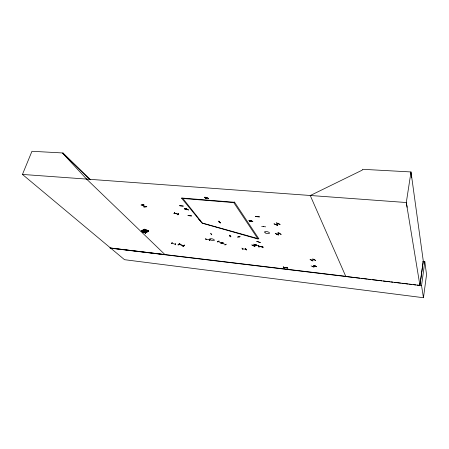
<?xml version="1.0" encoding="UTF-8"?>
<svg xmlns="http://www.w3.org/2000/svg" width="449" height="449" viewBox="0 0 449 449"><rect width="100%" height="100%" fill="white"/><g stroke="black" fill="none" stroke-linecap="round" stroke-linejoin="round"><path stroke-width="0.67" d="M146.784 206.731L143.809 206.871L146.632 206.641M179.095 244.346L183.551 245.726L179.185 244.234M261.672 226.363L265.651 226.829M191.549 215.896L187.895 215.565L191.555 215.913M90.563 179.768L62.995 152.974L31.958 151.279L22.45 174.431L124.525 259.696L423.452 297.721L426.55 274.67L424.821 261.632L422.762 261.413M423.452 297.721L421.544 285.631L424.821 261.632M420.006 284.694L423.272 260.925L411.003 171.945L362.41 169.29L362.259 170.12L310.265 195.545M420.011 284.745L423.188 261.672M411.003 171.945L406.3 202.527L419.91 285.373M260.313 242.555L256.699 241.315L260.302 242.595M189.764 215.722L189.613 215.705M279.536 233.171L279.362 233.671L279.25 233.25M279.272 233.216L279.345 233.66M279.272 233.665L279.446 233.166M277.92 223.338L277.998 223.81L278.156 223.265M281.108 234.327L277.97 232.717M278.026 223.804L277.937 223.349M277.97 223.81L278.071 223.271M252.389 221.295L252.888 221.688L252.445 221.082M234.283 202.263L181.463 198.003L201.87 222.934L258.91 238.879L234.372 201.932M234.636 202.331L234.552 202.656L181.783 198.391M205.664 197.33L204.362 197.229L205.911 198.172L205.182 198.262L206.102 198.357L204.722 197.375L205.816 197.24M184.618 245.266L184.253 245.137L182.709 246.54L183.074 246.669L184.618 245.227L183.574 246.147M178.012 244.89L179.561 243.437L179.886 243.605L178.382 245.019L178.034 244.857M182.62 198.132L202.488 223.265L258.046 239.048L233.755 202.594M253.505 244.172L257.03 245.446M165.097 254.723L86.578 179.084L62.826 153.406L62.995 152.974M274.143 223.821L277.707 225.443L274.042 223.894M253.416 245.642L255.565 245.025M178.169 214.224L174.352 213.011M178.702 213.662L177.871 214.919L178.528 213.578M259.46 216.906L255.352 216.485M251.911 244.946L254.88 246.422M254.97 246.389L251.9 244.958M255.683 245.087L253.567 245.715M310.113 259.471L312.959 260.875M312.83 260.942L310.13 259.5M311.106 265.898L313.98 267.222M275.366 233.435L278.52 235.063L275.259 233.469M171.518 243.633L172.085 242.617M172.225 242.651L171.54 243.616M263.703 226.577L263.552 226.565M175.329 244.278L171.984 243.223M175.682 243.751L175.262 244.812M276.921 234.204L279.536 233.603M279.559 233.609L277.011 234.288M283.24 266.796L284.284 268.171L283.414 266.841M242.965 249.543L241.904 248.106M211.788 234.81L210.345 233.227M199.092 219.258L200.501 221.048L198.924 219.269M258.764 245.614L259.118 247.079L258.792 245.654M258.91 247.029L258.607 245.592M237.667 237.061L240.03 236.449M205.636 238.374L206.024 239.732M221.509 243.594L223.153 242.825M221.351 243.554L223.175 242.864L221.368 243.543M218.927 241.091L217.294 241.871L218.921 241.102M219.084 241.13L217.462 241.899M141.138 205.053L143.966 204.75M141.126 205.002L143.82 204.71M179.864 243.498L178.803 244.469M174.027 213.64L174.582 212.326M311.859 260.19L311.494 260.179L314.115 259.73M312.555 266.549L315.058 266.077M315.147 266.139L312.7 266.605M183.327 246.058L184.326 245.064M255.369 244.784L255.257 244.733M144.404 229.147C138.387 233.98 141.996 229.736 144.746 229.22C142.4 232.06 138.741 232.756 144.511 229.271M141.132 231.403L144.836 229.4M141.457 231.538L144.741 229.287M145.605 229.725L142.586 231.909M142.788 232.077C149.399 226.161 144.331 233.121 142.451 231.925M146.172 229.933L142.709 232.026M146.077 229.821L142.922 232.032M143.652 232.391L144.23 232.616L147.289 230.219L143.652 232.391L146.801 230.174L147.16 230.326M143.658 232.397L146.952 230.152M147.272 230.281L143.865 232.481L147.048 230.275M276.225 224.612C274.227 224.736 282.399 222.328 276.056 224.674M143.91 232.487L147.126 230.309M148.49 230.859L144.971 232.924L148.164 230.73M148.389 230.808C138.517 237.936 155.534 226.15 145.285 233.037L144.965 232.913M148.602 230.814L145.448 233.031M222.412 242.522L220.717 243.296L222.395 242.488M224.932 245.036L226.448 244.172M280.041 224.405L276.337 222.872L280.041 224.388M257.35 216.8L257.507 216.777M254.201 244.29L257.271 245.738L254.112 244.29M237.65 237.072L240.019 236.466M239.233 237.016L238.919 236.864L239.306 236.982M281.074 234.367L278.066 232.694M256.514 244.503L254.364 245.188M315.552 260.364L312.684 258.966L315.524 260.398M313.756 265.381L316.624 266.762L313.857 265.381M219.151 222.053L219.449 222.081L219.061 222.025M230.084 236.056L229.714 236.006M242.808 248.914L242.454 248.808L245.945 249.268M314.019 259.651L314.053 259.662M142.507 204.957L145.24 206.731M143.809 206.871L146.778 206.708M178.113 214.274L174.397 213.09M221.492 242.926L218.321 241.613M258.961 246.338L262.614 246.995M262.671 247.079L258.972 246.4M199.844 220.15L200.232 220.251L199.827 220.212M206.22 239.21L205.855 239.126L209.453 239.873M186.318 208.645L186.621 208.673M287.248 267.946L283.841 267.481L287.253 267.885M250.873 220.33L251.608 220.504M22.45 174.431L86.629 179.089M179.555 205.676L183.366 206.108L179.628 205.726M220.313 222.912L218.798 221.161L220.145 222.878M211.445 234.064L211.165 234.03L211.496 234.069M230.887 236.836L229.49 235.214L230.876 236.808M246.501 249.925L245.429 248.454L246.462 249.97M245.642 249.24L245.912 249.212M287.916 268.609L286.922 267.234M110.819 248.078L345.747 276.315M109.848 247.915L164.951 254.583M359.66 278.139L345.809 276.461L310.152 195.298M361.047 278.307L367.282 279.059M368.663 279.227L370.745 279.48M372.126 279.643L378.361 280.401M379.747 280.569L381.824 280.816M383.21 280.984L389.446 281.742M390.826 281.905L392.909 282.157M394.295 282.326L400.525 283.078M401.911 283.246L408.147 284.004M409.527 284.166L411.61 284.419M412.996 284.587L415.763 284.924M417.149 285.093L419.226 285.339M110.768 248.241L421.544 285.631M209.391 239.861L209.139 239.805M229.798 236.028L229.983 235.966M145.122 206.736L142.529 204.952M262.755 246.372L263.063 247.775M175.632 243.762L175.11 244.733M174.038 213.696L174.627 212.366M222.356 243.285L225.578 244.565M313.851 265.359L316.618 266.74M218.854 221.138L220.313 222.929M229.529 235.186L230.724 236.786M262.592 246.31L262.895 247.73M209.318 239.132L209.672 240.507M148.473 230.859L148.136 230.719M86.578 179.084L406.3 202.527L407.142 207.236M62.826 153.406L89.912 179.69M255.363 216.463L259.41 216.833M410.869 172.803L411.638 177.826M250.525 221.284L249.453 221.295L250.222 221.222L249.515 220.874L249.869 220.661L248.808 220.408L250.014 220.588L250.525 221.284M186.032 208.942C187.081 210.991 188.44 208.819 186.077 208.892M206.158 197.476C207.247 199.827 208.667 197.156 206.158 197.476M186.301 209.004L187.351 209.728L186.301 209.004M186.15 209.632L185.19 209.638L185.858 209.565L184.365 208.695L185.572 208.802L184.702 208.83L186.15 209.632M206.439 197.543C207.141 199.322 208.072 197.515 206.439 197.543M250.553 220.627C251.412 222.771 252.983 220.319 250.553 220.627M250.823 220.695C251.333 222.311 252.377 220.644 250.823 220.695M208.302 198.205L208.673 198.626L208.302 198.205M188.058 209.616L188.428 210.003L188.058 209.616M209.481 239.194L209.835 240.569L209.481 239.188M210.665 239.912A2.335 0.786 15.2 0 0 214.347 240.31A2.335 0.786 15.2 0 0 211.339 238.688A2.335 0.786 15.2 0 0 210.665 239.912M265.264 232.879A2.554 0.937 13.5 0 0 269.428 233.295A2.554 0.937 13.5 0 0 266.352 231.499A2.554 0.937 13.5 0 0 265.264 232.879"/></g></svg>
